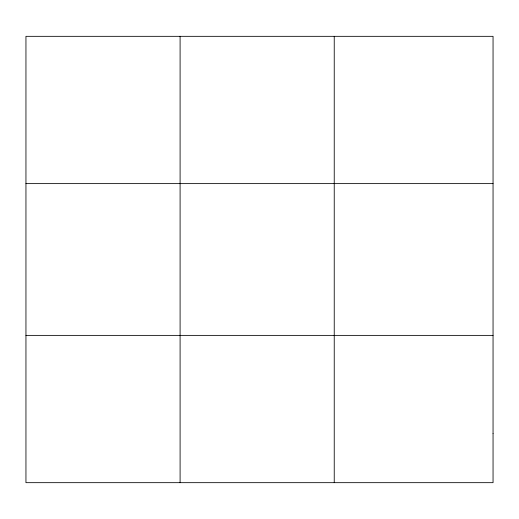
<?xml version="1.0" encoding="UTF-8"?>
<svg xmlns="http://www.w3.org/2000/svg" width="519" height="519" viewBox="0 0 519 519"><rect width="100%" height="100%" fill="white"/><g stroke="black" fill="none" stroke-linecap="round" stroke-linejoin="round"><path stroke-width="0.78" d="M180.093 482.67L180.093 36.33M334.236 482.67L334.236 36.33M25.95 183.622L493.05 183.622M25.95 335.378L493.05 335.378M493.05 433.573L493.05 482.67L25.95 482.67L25.95 36.33L493.05 36.33L493.05 433.573"/></g></svg>
